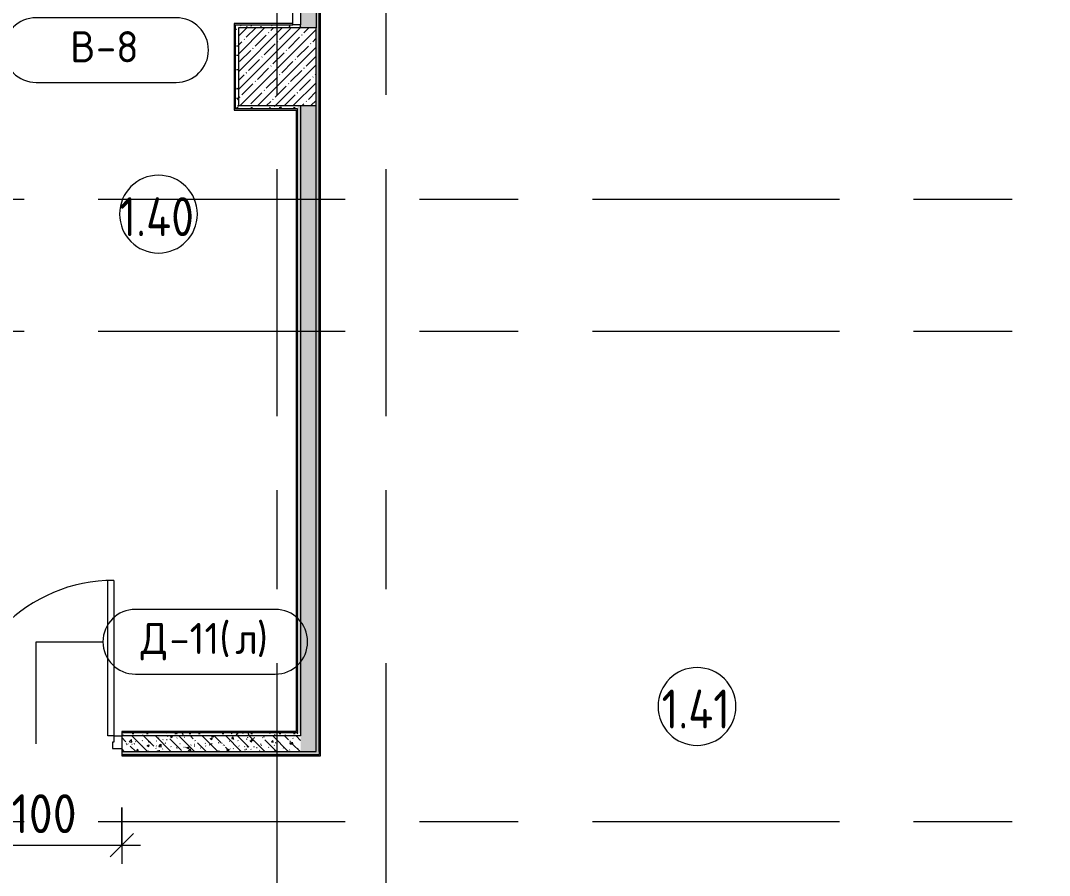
# Model space of a CAD drawing. Header units: millimetres. Extents: x 35848 to 85156, y -2706 to 28205.
# Drawn here: x 58810 to 65423, y 17804 to 23297 of the extents above; entities that cross this region are included whole.
import ezdxf

# ---------------------------------------------------------------- set-up
doc = ezdxf.new("R2010")
doc.units = ezdxf.units.MM
doc.linetypes.add('Осевая', pattern=[3175, 635, -476.25, 1587.5, -476.25])
for name, color, linetype, lineweight in [('A-ANNO-DIMS', 7, 'Continuous', 9), ('A-ANNO-DIMS-100', 7, 'Continuous', 9), ('A-AREA-IDEN', 7, 'Continuous', 9), ('A-DOOR-IDEN', 7, 'Continuous', 9), ('A-WALL', 7, 'Continuous', 9), ('I-WALL', 7, 'Continuous', 9), ('S-COLS', 7, 'Continuous', 9), ('Оси-2', 7, 'Осевая', 9)]:
    doc.layers.add(name, color=color, linetype=linetype, lineweight=lineweight)
for name, color, linetype, lineweight, true_color in [('A-DOOR-1', 1, 'Continuous', 9, 0xff0000), ('A-DOOR-2', 1, 'Continuous', 13, 0xff0000), ('A-DOOR-FRAM-1', 1, 'Continuous', 13, 0xff0000), ('A-WALL-1', 7, 'Continuous', 9, 0x3c3c3c), ('A-WALL-FNSH-1', 7, 'Continuous', 9, 0x3c3c3c)]:
    doc.layers.add(name, color=color, linetype=linetype, lineweight=lineweight, true_color=true_color)
doc.styles.add('GOST Common', font='GOST_Common.ttf', dxfattribs={"height": 200})
doc.styles.add('GOST Common_1', font='GOST_Common.ttf', dxfattribs={"width": 0.9, "height": 250})
doc.styles.add('ISOCPEUR', font='isocpeur.ttf', dxfattribs={"width": 0.9, "height": 250})
doc.dimstyles.new('ISO-2_5_0_9К_БОЛЬШОЙ', dxfattribs={"dimscale": 304.8, "dimtxt": 248.995294, "dimasz": 0.492126, "dimexe": 0.393701, "dimexo": 0.984252, "dimgap": 0, "dimtad": 1, "dimdec": 0, "dimrnd": 10, "dimzin": 0, "dimdsep": 46, "dimtxsty": 'ISOCPEUR', "dimblk1": 'OBLIQUE', "dimblk2": 'OBLIQUE', "dimsah": 1, "dimcen": 0.09, "dimdle": 0.393701, "dimazin": 0, "dimtfac": 1, "dimtdec": 4, "dimtix": 1, "dimtmove": 0, "dimatfit": 3, "dimfxl": 1, "dimtvp": 1, "dimtolj": 1, "dimtzin": 0, "dimarcsym": 2})
pattern_1 = [(135, (0, 0), (-75.43415, -75.43415), [106.68, -17.78, 3.556, -17.78]), (135, (0, 75.39), (-75.43415, -75.43415), []), (50, (0, 0), (127.52922, -11.15758), [13.335, -146.685]), (355, (0, 0), (-24.66966, 133.74002), [10.668, -117.348]), (100.451, (10.63, -0.93), (102.85973, 122.58178), [11.333, -124.663]), (46.184, (0, 35.56), (189.75516, -29.43036), [20.002, -220.027]), (96.636, (15.81, 33.1), (166.1822, 173.1996), [17, -186.995]), (351.184, (0, 35.56), (166.18393, 173.1976), [16.002, -176.022]), (21, (17.78, 26.67), (106.13027, -71.58603), [13.335, -146.685]), (326, (17.78, 26.67), (43.26188, 128.93175), [10.668, -117.348]), (71.451, (26.62, 20.7), (149.39198, 57.34505), [11.333, -124.663]), (37.5, (0, 0), (2.162228, 59.188357), [3.353, -112.573, 3.353, -115.773, -117.793]), (37.5, (0, 0), (2.162228, 59.188357), [-235.052, 3.353, -114.44]), (7.5, (0, 0), (46.77386, 70.12615), [3.353, -64.567, 3.353, -109.906, -44.894]), (7.5, (0, 0), (46.77386, 70.12615), [-181.178, 3.353, -41.542]), (327.5, (-39.65, 0), (94.91367, -4.010093), [3.353, -41.097, 3.353, -135.331, -184.023]), (327.5, (-39.65, 0), (94.91367, -4.010093), [-183.134, 3.353, -180.67]), (317.5, (-57.43, 0), (103.69057, 17.79882), [3.353, -54.432, 3.353, -88.748, -130.683]), (317.5, (-57.43, 0), (103.69057, 17.79882), [-149.885, 3.353, -127.33])]
pattern_2 = [(0, (0, 0), (121.92, 30.48), [10.058, -81.382, 10.058, -81.382, -487.68]), (0, (0, 0), (121.92, 30.48), [-182.88, 10.058, -172.822, 10.058, -81.382, -213.36]), (0, (0, 0), (121.92, 30.48), [-457.2, 10.058, -50.902, 10.058, -142.342]), (120, (45.72, 15.24), (-87.356454, 90.345817), [10.058, -81.382, 10.058, -81.382, -487.68]), (120, (45.72, 15.24), (-87.356454, 90.345817), [-182.88, 10.058, -172.822, 10.058, -81.382, -213.36]), (120, (45.72, 15.24), (-87.356454, 90.345817), [-457.2, 10.058, -50.902, 10.058, -142.342]), (240, (60.96, 76.2), (-34.563546, -120.825817), [10.058, -81.382, 10.058, -81.382, -487.68]), (240, (60.96, 76.2), (-34.563546, -120.825817), [-182.88, 10.058, -172.822, 10.058, -81.382, -213.36]), (240, (60.96, 76.2), (-34.563546, -120.825817), [-457.2, 10.058, -50.902, 10.058, -142.342])]

# ---------------------------------------------------------------- blocks, each defined once
blk = doc.blocks.new('110_Дверь_СКБ_1Ст_Внутренняя1 - Д-11 1100x2100h_кладовые _все__ коридор _между помещениями блока столовой__ моечные _все_-32089444-План заполнения и маркировки дверных проемов 1 этажа в осях 12-23')
at = {"layer": 'A-DOOR-1'}
blk.add_arc((512.5, 50), 1000, 90, 180, dxfattribs=at)
at = {"layer": 'A-DOOR-2'}
for p, q in [((512.5, 1050), (472.5, 1050)), ((472.5, 50), (472.5, 1050)), ((512.5, 1050), (512.5, 50)), ((512.5, 50), (472.5, 50))]:
    blk.add_line(p, q, dxfattribs=at)
at = {"layer": 'A-DOOR-FRAM-1'}
for p, q in [((-537.5, 50), (-537.5, -30)), ((-537.5, 50), (-487.5, 50)), ((-487.5, 50), (-487.5, 10)), ((-477.5, 10), (-487.5, 10)), ((-477.5, 10), (-477.5, -30)), ((502.5, 10), (502.5, -30)), ((512.5, 10), (502.5, 10)), ((512.5, 50), (512.5, 10)), ((512.5, 50), (562.5, 50)), ((562.5, 50), (562.5, -30)), ((-537.5, -30), (-477.5, -30)), ((502.5, -30), (562.5, -30))]:
    blk.add_line(p, q, dxfattribs=at)
blk = doc.blocks.new('BSC_Колонна _Прямоугольная - 500х500-V46-План заполнения и маркировки дверных проемов 1 этажа в осях 12-23')
at = {"layer": 'S-COLS'}
h = blk.add_hatch(dxfattribs=at)
h.set_pattern_fill('FP_53', color=256, style=0, pattern_type=2)
h.set_pattern_definition([(45, (-60460, -23000), (-57.02463, 57.02463), []), (45, (-60402.975, -23000), (-57.02463, 57.02463), [100.806, -20.161, 3.353, -16.808])])
h.paths.add_polyline_path([(-250, -250), (250, -250), (250, 250), (-250, 250), (-250, 176.2)])
for p, q in [((250, 250), (-250, 250)), ((-250, 250), (-250, -250)), ((250, -250), (250, 250)), ((-250, -250), (250, -250))]:
    blk.add_line(p, q, dxfattribs=at)
blk = doc.blocks.new('Штора противопожарная_Рен - ШТ_700х700-22567375-План заполнения и маркировки дверных проемов 1 этажа в осях 12-23')
at = {"layer": 'A-DOOR-1'}
for p, q in [((-430, 100), (-350, 100)), ((-430, 50), (-430, 100)), ((-350, 100), (-350, 50)), ((-350, 77.5), (350, 77.5)), ((-350, 72.5), (-350, 77.5)), ((350, 72.5), (-350, 72.5)), ((350, 100), (430, 100)), ((350, 50), (350, 100)), ((350, 77.5), (350, 72.5)), ((430, 100), (430, 50)), ((-350, 50), (-430, 50)), ((430, 50), (350, 50))]:
    blk.add_line(p, q, dxfattribs=at)
blk = doc.blocks.new('М_двери - Типоразмер_рамка-25223575-План заполнения и маркировки дверных проемов 1 этажа в осях 12-23')
at = {"layer": 'A-DOOR-IDEN'}
for p, q in [((4.496, 2.08), (-4.496, 2.08)), ((-4.496, -2.08), (4.496, -2.08))]:
    blk.add_line(p, q, dxfattribs=at)
for centre, start, end in [((-4.496, 0), 90, 270), ((4.496, 0), 270, 90)]:
    blk.add_arc(centre, 2.08, start, end, dxfattribs=at)
blk = doc.blocks.new('Марка_Помещения - Номер-25198446-План заполнения и маркировки дверных проемов 1 этажа в осях 12-23')
at = {"layer": 'A-AREA-IDEN'}
for start, end in [(360, 180), (180, 360)]:
    blk.add_arc((0, 0), 2.5, start, end, dxfattribs=at)
blk = doc.blocks.new('DIMBLOCK37-План заполнения и маркировки дверных проемов 1 этажа в осях 12-23')
at = {"layer": 'A-ANNO-DIMS-100'}
for p, q in [((58360, 18400), (58360, 17879)), ((58360, 17999), (58360, 18400)), ((59460, 18240), (59460, 17879)), ((59460, 17999), (59460, 18240)), ((58240, 17999), (59580, 17999))]:
    blk.add_line(p, q, dxfattribs=at)
at = {"layer": 'A-ANNO-DIMS-100', "lineweight": 20}
for p, q in [((58360, 17999), (58435, 18074)), ((59460, 17999), (59535, 18074)), ((58360, 17999), (58285, 17924)), ((59460, 17999), (59385, 17924))]:
    blk.add_line(p, q, dxfattribs=at)
at = {"layer": 'A-ANNO-DIMS-100', "color": 0, "insert": (58637.1, 18325.6), "char_height": 250, "width": 655.049, "attachment_point": 1, "line_spacing_factor": 1.149209, "style": 'ISOCPEUR'}
blk.add_mtext('1100', dxfattribs=at)
blk = doc.blocks.new('_Oblique')
at = {"color": 0, "linetype": 'ByBlock', "lineweight": -2}
blk.add_line((-0.5, -0.5), (0.5, 0.5), dxfattribs=at)

msp = doc.modelspace()

# ---------------------------------------------------------------- hatches: boundary and pattern name
at = {"layer": 'I-WALL'}
h = msp.add_hatch(dxfattribs=at)
h.set_pattern_fill('FP_22', color=256, style=0, pattern_type=2)
h.set_pattern_definition(pattern_1)
h.paths.add_polyline_path([(60610, 18600), (60710, 18600), (60710, 22750), (60610, 22750), (60610, 18700)])
h.paths.add_polyline_path([(60707.8, 23250), (60710, 23250), (60710, 23350), (60610, 23350), (60610, 23250)])
h.paths.add_polyline_path([(60710, 24050), (60710, 24950), (60610, 24950), (60610, 24050)])
h = msp.add_hatch(dxfattribs=at)
h.set_pattern_fill('FP_58', color=256, style=0, pattern_type=2)
h.set_pattern_definition(pattern_2)
h.paths.add_polyline_path([(60730, 18600), (60730, 24760), (60710, 24760), (60710, 18600)])
h = msp.add_hatch(dxfattribs=at)
h.set_pattern_fill('FP_58', color=256, style=0, pattern_type=2)
h.set_pattern_definition(pattern_2)
h.paths.add_polyline_path([(60190, 22750), (60210, 22750), (60210, 23270), (60190, 23270), (60190, 23176.2)])
h = msp.add_hatch(dxfattribs=at)
h.set_pattern_fill('FP_58', color=256, style=0, pattern_type=2)
h.set_pattern_definition(pattern_2)
h.paths.add_polyline_path([(60610, 23250), (60610, 23270), (60210, 23270), (60210, 23250), (60560, 23250)])
h = msp.add_hatch(dxfattribs=at)
h.set_pattern_fill('FP_58', color=256, style=0, pattern_type=2)
h.set_pattern_definition(pattern_2)
h.paths.add_polyline_path([(60590, 22730), (60590, 22750), (60190, 22750), (60190, 22730), (60582, 22730)])
h = msp.add_hatch(dxfattribs=at)
h.set_pattern_fill('FP_58', color=256, style=0, pattern_type=2)
h.set_pattern_definition(pattern_2)
h.paths.add_polyline_path([(60590, 18720), (60610, 18720), (60610, 22750), (60590, 22750), (60590, 18728)])
h = msp.add_hatch(dxfattribs=at)
h.set_pattern_fill('FP_58', color=256, style=0, pattern_type=2)
h.set_pattern_definition(pattern_2)
h.paths.add_polyline_path([(58360, 18700), (58360, 18720), (58130, 18720), (58130, 18700)])
h.paths.add_polyline_path([(60610, 18700), (60610, 18720), (59460, 18720), (59460, 18700), (60146.6, 18700)])
h = msp.add_hatch(dxfattribs=at)
h.set_pattern_fill('FP_22', color=256, style=0, pattern_type=2)
h.set_pattern_definition(pattern_1)
h.paths.add_polyline_path([(60146.6, 18600), (60610, 18600), (60610, 18700), (59460, 18700), (59460, 18600)])
h.paths.add_polyline_path([(58360, 18600), (58360, 18700), (58130, 18700), (58130, 18600)])
h = msp.add_hatch(dxfattribs=at)
h.set_pattern_fill('FP_58', color=256, style=0, pattern_type=2)
h.set_pattern_definition(pattern_2)
h.paths.add_polyline_path([(58360, 18580), (58360, 18600), (57550, 18600), (57550, 18580), (57967.9, 18580)])
h.paths.add_polyline_path([(60730, 18580), (60730, 18600), (59460, 18600), (59460, 18580), (60146.6, 18580)])

# ---------------------------------------------------------------- linework, layer by layer
at = {"layer": 'A-DOOR-IDEN'}
for p, q in [((58910, 19305.3), (59339.6, 19305.3)), ((58910, 18650), (58910, 19305.3))]:
    msp.add_line(p, q, dxfattribs=at)
at = {"layer": 'A-WALL'}
for p, q in [((60730, 18600), (60730, 24760)), ((60210, 23270), (60560, 23270)), ((60590, 22730), (60190, 22730)), ((60590, 18720), (60590, 22730)), ((60590, 18720), (59460, 18720)), ((60610, 18700), (59460, 18700))]:
    msp.add_line(p, q, dxfattribs=at)
at = {"layer": 'A-WALL-1'}
for p, q in [((60710, 24950), (60710, 23250)), ((60190, 23270), (60190, 22730)), ((60610, 23270), (60610, 23270)), ((60610, 23250), (60610, 23270)), ((60610, 22750), (60610, 18700)), ((60710, 18600), (60710, 22750)), ((59460, 18720), (59460, 18580)), ((59460, 18600), (60710, 18600)), ((59460, 18580), (60730, 18580))]:
    msp.add_line(p, q, dxfattribs=at)
at = {"layer": 'A-WALL-FNSH-1'}
for p, q in [((60738, 18572), (60738, 24752)), ((60182, 23278), (60182, 22722)), ((60560, 23278), (60182, 23278)), ((60190, 23270), (60210, 23270)), ((60182, 22722), (60582, 22722)), ((60582, 22722), (60582, 18728)), ((60582, 18728), (59460, 18728)), ((59460, 18728), (59460, 18720)), ((60730, 18600), (60730, 18580)), ((59460, 18580), (59460, 18572)), ((59460, 18572), (60738, 18572))]:
    msp.add_line(p, q, dxfattribs=at)
at = {"layer": 'Оси-2'}
for p, q in [((60460, 593.7), (60460, 24898.1)), ((61160, 593.7), (61160, 24898.1)), ((39148.5, 22150), (82060, 22150)), ((39148.5, 21300), (82060, 21300)), ((39148.5, 18150), (82060, 18150))]:
    msp.add_line(p, q, dxfattribs=at)

# ---------------------------------------------------------------- block references
at = {"layer": 'A-AREA-IDEN', "xscale": 99.99999999999993, "yscale": 99.99999999999993, "zscale": 99.99999999999993}
for p in [(59696.4, 22053), (63157.5, 18889.6)]:
    msp.add_blockref('Марка_Помещения - Номер-25198446-План заполнения и маркировки дверных проемов 1 этажа в осях 12-23', p, dxfattribs=at)
at = {"layer": 'A-DOOR-1', "rotation": 89.99999999999991}
msp.add_blockref('Штора противопожарная_Рен - ШТ_700х700-22567375-План заполнения и маркировки дверных проемов 1 этажа в осях 12-23', (60660, 23700), dxfattribs=at)
at = {"layer": 'A-DOOR-1'}
msp.add_blockref('110_Дверь_СКБ_1Ст_Внутренняя1 - Д-11 1100x2100h_кладовые _все__ коридор _между помещениями блока столовой__ моечные _все_-32089444-План заполнения и маркировки дверных проемов 1 этажа в осях 12-23', (58897.5, 18650), dxfattribs=at)
at = {"layer": 'A-DOOR-IDEN', "xscale": 99.99999999999993, "yscale": 99.99999999999993, "zscale": 99.99999999999993}
for p in [(59360, 23107.2), (59997.2, 19305.3)]:
    msp.add_blockref('М_двери - Типоразмер_рамка-25223575-План заполнения и маркировки дверных проемов 1 этажа в осях 12-23', p, dxfattribs=at)
at = {"layer": 'S-COLS'}
msp.add_blockref('BSC_Колонна _Прямоугольная - 500х500-V46-План заполнения и маркировки дверных проемов 1 этажа в осях 12-23', (60460, 23000), dxfattribs=at)

# ---------------------------------------------------------------- texts
at = {"layer": 'A-AREA-IDEN', "char_height": 250, "attachment_point": 1, "style": 'GOST Common_1'}
for s, insert, width in [('1.40', (59445.5, 22161.5), 627.721), ('1.41', (62930, 18998.2), 570)]:
    msp.add_mtext(s, dxfattribs=dict(at, insert=insert, width=width))
at = {"layer": 'A-DOOR-IDEN', "char_height": 200, "attachment_point": 1, "style": 'GOST Common'}
for s, insert, width in [('\\fGOST Common|b0|i0|c204|p34|;В', (59129.3, 23228.4), 200.422), ('-8', (59294.6, 23228.4), 352.742), ('-11(', (59766.7, 19426.5), 513.08), ('\\fGOST Common|b0|i0|c204|p34|;)', (60328.9, 19426.5), 96.202), ('\\fGOST Common|b0|i0|c204|p34|;Д', (59581.5, 19426.5), 224.472), ('\\fGOST Common|b0|i0|c204|p34|;л', (60190, 19426.5), 168.354)]:
    msp.add_mtext(s, dxfattribs=dict(at, insert=insert, width=width))

# ---------------------------------------------------------------- dimensions: what is measured, and where the dimension line sits
at = {"layer": 'A-ANNO-DIMS'}
dim = msp.add_linear_dim(base=(59460, 17999), p1=(58360, 18700), p2=(59460, 18540), dimstyle='ISO-2_5_0_9К_БОЛЬШОЙ', override={"dimpost": '<>', "dimfxl": 1111.575459}, dxfattribs=at)
dim.commit()
dim.dimension.update_dxf_attribs({"geometry": 'DIMBLOCK37-План заполнения и маркировки дверных проемов 1 этажа в осях 12-23', "text_midpoint": (58910, 18124)})

doc.saveas('drawing.dxf')
